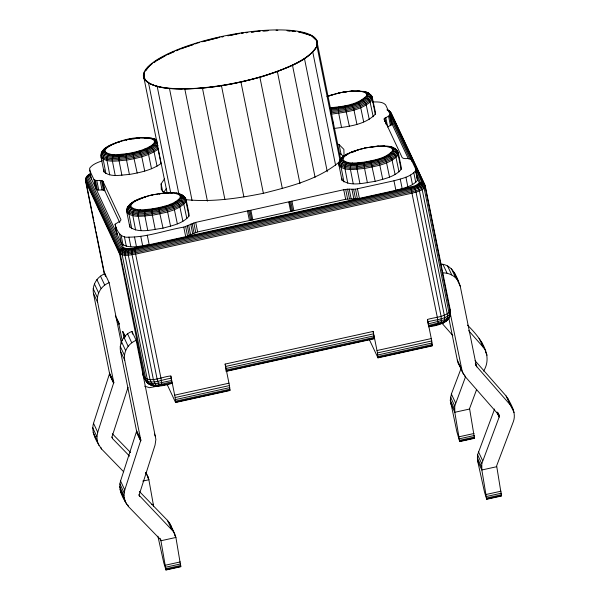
<?xml version="1.0" encoding="UTF-8"?>
<svg xmlns="http://www.w3.org/2000/svg" width="600" height="600" viewBox="0 0 600 600"><rect width="100%" height="100%" fill="white"/><g stroke="black" fill="none" stroke-linecap="round" stroke-linejoin="round"><path stroke-width="0.9" d="M142.41 373.447C145.808 385.77 163.012 376.028 170.85 376.043L171.817 383.37C163.282 386.123 147.705 389.692 144.375 377.64L119.257 252.195L85.613 180.398L85.905 178.08L87.427 175.845L89.873 173.925C87.052 175.38 84.983 178.425 85.688 181.672L104.468 274.8M85.65 179.303L85.688 181.672L119.34 253.47C124.02 256.882 130.65 254.692 135.945 254.048L412.268 193.118C416.775 191.812 422.1 190.928 425.228 187.11L424.853 184.808L391.207 113.002L387.51 109.875L390.48 111.96L425.272 186L450.308 310.178C452.572 322.373 437.228 325.815 428.408 326.79M87.427 175.845L90.383 174.233L87.352 176.07L87.323 176.993L120.968 248.79C124.875 251.632 130.395 249.81 134.805 249.27L411.135 188.34L419.415 185.475L421.935 183.33L421.965 182.415L385.605 104.812C382.305 101.37 376.905 102 372.525 101.948M91.463 179.655L89.602 168.255C92.633 164.085 97.837 162.398 102.502 160.71M416.827 176.887L419.347 183.053L415.478 185.625L410.707 187.058L134.377 247.995L127.05 248.782L123.308 247.605L89.685 175.065M103.98 171.87L101.085 157.538C99.72 147.375 112.815 144.06 120 141.368L120.442 141.45C115.042 143.438 108.72 144.975 105.12 149.835L105.06 151.672C110.782 156.525 119.4 154.163 126.248 153.833C135.382 152.212 144.907 150.21 152.602 144.727L156.12 145.913L157.733 147.975L161.025 163.53C151.8 170.108 140.37 172.507 129.405 174.458C121.192 174.855 110.843 177.69 103.98 171.87L104.055 169.657M115.155 224.16L117.06 234.27L115.155 224.16L120.435 220.935L120.975 219.75L102.945 181.29C100.455 179.19 96.48 181.695 93.983 179.587L89.535 170.1M126.915 209.197L126.922 212.67L129.81 227.002C139.178 233.82 152.43 229.447 163.028 228.165C172.035 225.555 182.692 223.785 188.947 216.157L189.023 213.938L186.135 199.612C179.67 188.243 162.877 193.635 152.438 194.79C143.438 197.325 132.442 199.403 127.177 207.975L126.998 210.458M129.75 204.487L134.167 201.255L146.28 196.583C140.88 198.57 134.558 200.108 130.958 204.96L128.625 205.965L128.558 207.99L126.84 211.395C136.155 218.183 149.333 213.833 159.863 212.558C168.825 209.962 179.422 208.2 185.648 200.618L185.722 198.413L182.16 194.873L176.49 193.2L175.433 193.447L178.62 194.452L180.24 195.923L182.835 196.02L184.995 197.37L184.92 199.538L186.06 201.825L188.947 216.157M129.81 227.002L129.892 224.782M180.24 195.923L180.18 197.767C173.227 205.53 161.767 206.88 152.085 208.965C145.238 209.295 136.613 211.657 130.898 206.805L130.958 204.96M149.385 83.528L144.09 78.705L144.3 72.675L144.09 78.705L167.055 192.593M152.602 144.727L154.343 142.642L154.403 140.797L152.782 139.32L149.595 138.315L151.71 138.165L156.33 139.74C138.938 134.438 118.718 139.493 103.913 149.355L101.34 152.843L101.01 156.27C107.835 162.053 118.125 159.233 126.285 158.843C137.19 156.907 148.553 154.515 157.733 147.975M110.16 145.553L104.708 148.53L102.788 150.833L102.72 152.858C111.308 159.113 123.458 155.1 133.163 153.93C141.42 151.538 151.192 149.91 156.93 142.92L156.975 141.57M184.012 196.553L183.938 198.66C176.002 207.517 162.93 209.055 151.875 211.44C144.06 211.815 134.22 214.515 127.688 208.972L127.762 206.873L130.538 203.663L135.998 200.678M316.733 42.345L316.793 40.62L312.293 36.105L303.683 32.775M341.4 158.73L341.925 157.695L346.35 154.462L352.065 151.762L358.455 149.79C351.21 152.722 337.71 155.4 339.105 165.877L341.993 180.21C351.353 187.028 364.612 182.655 375.202 181.373C384.21 178.762 394.875 176.993 401.13 169.365L401.205 167.153L398.317 152.82C393.548 142.95 379.905 146.602 371.228 146.977L378.015 146.04L384.728 145.995L383.895 145.928M341.993 180.21L342.045 178.733M383.07 146.197L387.607 146.663L390.803 147.66L392.415 149.137L392.355 150.983C385.403 158.738 373.95 160.087 364.26 162.18C357.42 162.502 348.795 164.865 343.072 160.02L343.14 158.175L344.88 156.083L348.173 153.892M330.315 107.752C342.743 106.523 357.315 105.12 366.517 95.85L366.585 94.005L364.965 92.528L361.778 91.53C365.91 90.615 369.615 93.51 372.06 96.495L375.368 112.02L375.293 114.233C364.882 125.01 348.233 126.525 334.08 128.475M366.585 94.005L370.35 94.635L370.282 96.743C360.375 106.988 344.543 108.427 331.08 110.288L331.013 112.852C345.075 110.91 361.635 109.41 371.985 98.692L372.06 96.495L368.505 92.948L362.835 91.282M372.48 97.695L372.405 99.907L375.293 114.233M384.555 121.005L384.225 118.71L389.505 115.485L390.045 114.3L391.957 124.41L387.668 126.975L385.74 117.427M392.415 149.137L396.188 149.767L396.12 151.868C388.185 160.725 375.105 162.27 364.05 164.648C356.243 165.023 346.395 167.722 339.87 162.188L339.938 160.08L342.72 156.87L344.88 156.083M398.317 152.82L398.243 155.04L401.13 169.365M415.582 170.76L415.643 168.915L417.502 180.315C412.29 186.667 403.41 188.153 395.903 190.32L393.975 180.773C401.482 178.597 410.37 177.12 415.582 170.76L417.502 180.315M419.37 182.317L423.143 182.947L424.125 183.757L425.228 187.11L450.435 313.8C444.728 319.778 435.293 319.538 427.897 321.847L428.445 325.462L444.075 321.562L447.908 319.462L449.91 316.252L450.465 312.72M443.303 322.875L446.317 321.105L448.2 318.225M448.778 317.565L448.748 318.457L447.015 320.272M123.683 471.787L101.52 448.965C96.6 441.592 90.847 432.533 93.517 423.293L109.567 373.545L93.465 293.52C91.867 285.188 97.08 276.653 104.933 273.712L109.14 282.69L121.5 343.987M98.873 445.365L97.297 441.188L96.907 436.717L97.725 432.27L113.775 382.522L97.672 302.498C96.075 294.165 101.288 285.63 109.14 282.69M165.99 570L160.778 539.895L128.558 506.662C123.502 499.357 117.75 490.2 120.555 480.99L136.605 431.243L120.502 351.218C118.905 342.885 124.125 334.35 131.97 331.41L136.178 340.388L155.887 439.388L155.055 445.072L139.05 495.217L173.558 531.713L175.913 537.457L180.795 566.737L165.99 570L163.77 562.778L157.89 536.197M125.153 501.472L123.93 495.645L124.762 489.96L140.812 440.22L124.71 360.195C123.113 351.855 128.325 343.327 136.178 340.388M476.662 389.4L469.567 408.585L474.495 438.308L459.69 441.577L456.893 431.827L450.278 400.207L451.388 394.02L460.972 368.745M459.69 441.577L454.808 412.29L454.748 406.043L465.502 376.845M475.065 360.69L506.1 395.963C510.69 403.478 516.803 412.65 513.278 421.822L496.643 465.832L501.533 496.005L486.728 499.268L484.507 492.053L477.638 461.018L477.577 454.763L494.618 409.013M486.728 499.268L481.845 469.987L481.785 463.74L499.147 417.112L499.26 415.785L498 412.95M331.08 110.288L332.175 107.715M126.248 153.833L126.285 158.843L129.405 174.458M131.782 248.468L132.053 254.767L157.087 378.938L158.858 384.803L159.45 385.688L160.41 385.447M152.085 208.965L152.123 213.975L155.243 229.59M338.43 107.047L338.468 112.05L341.58 127.665M364.26 162.18L364.305 167.183L367.418 182.797M126.585 140.317L126.608 139.657L139.462 137.962L150.097 138.33M152.422 195.45L152.438 194.79L145.477 196.748L145.252 197.303M134.377 247.995L160.98 378.225L161.947 385.545L161.708 385.207L171.915 383.032M449.707 308.895L450.27 311.28C444.495 317.347 434.94 317.138 427.44 319.462L431.745 340.95L432.255 345.892L377.978 357.862L377.468 352.92L373.155 331.433L225.127 364.072L229.44 385.567L229.95 390.502L175.672 402.472L175.155 397.537L170.85 376.043M338.76 93.525L338.782 92.865L352.178 90.907L359.678 91.275M364.597 148.657L364.62 147.998L377.722 146.212M373.155 331.433L374.13 338.76L226.095 371.4M128.017 387.375L111.968 436.942L112.627 438.69L129.578 456.143M483.6 371.1C493.95 354.285 478.928 336.525 467.505 325.132M119.415 142.17L119.648 141.615L126.727 139.822M357.428 150.517L358.013 149.708L364.74 148.163L357.66 149.955L351.442 152.1L350.978 152.745L355.013 151.35M164.88 193.222L161.303 189.637L161.123 183.855L164.542 178.8M163.538 192.683L166.47 188.355M197.347 88.418C224.625 86.558 251.587 80.625 277.38 71.617C291.09 65.52 307.59 60.668 316.095 47.377M298.147 31.77L311.13 35.468L316.793 40.62L316.575 47.078C303.975 64.073 281.858 69.465 262.95 76.41C237.517 83.49 211.312 88.725 184.837 88.838M342.593 157.328L344.062 155.16L343.875 149.377L339.112 144.608L337.462 143.962M112.965 144.405L114.795 143.407M138.803 199.53L140.632 198.532M120 154.507L119.153 155.977L118.83 159.645L121.905 175.267M145.83 209.64L144.99 211.103L144.667 214.778L147.735 230.4M129.285 248.737L128.19 251.303L128.303 255.165L153.337 379.343L155.843 385.125L156.953 385.957L159.157 385.582L158.04 385.605M358.013 162.847L357.165 164.317L356.843 167.985L359.918 183.608M144.315 72.255L145.282 71.085M89.235 174.472L88.418 176.25L122.062 248.048C125.587 250.62 130.583 248.97 134.565 248.49L413.73 186.817L418.38 184.965L420.653 183.03L415.935 172.058M157.605 144.127C149.505 152.392 136.905 154.02 126.038 156.308C118.222 156.683 108.382 159.382 101.85 153.847L101.925 151.74L105.12 149.835M158.062 145.627C149.528 153.472 137.13 155.31 126.127 157.538C118.095 157.928 107.977 160.695 101.265 155.01L102.72 152.858L105.06 151.672M340.89 159.345L339.36 161.183L339.022 164.61C348.33 171.39 361.507 167.04 372.045 165.765C381 163.17 391.605 161.407 397.822 153.825L397.897 151.627C395.467 148.575 391.627 145.98 387.607 146.663M343.725 156.322L340.808 159.172L340.733 161.197L339.285 163.35C348.435 170.017 361.395 165.743 371.752 164.483C380.558 161.94 390.982 160.2 397.095 152.745L397.17 150.578L396.188 149.767M133.215 138.637L139.71 137.865M327.165 96.435L338.903 93.037L345.608 91.613L346.17 92.168M87.352 176.07L86.49 176.977L85.867 179.137L119.52 250.935C123.99 254.197 130.32 252.105 135.382 251.49L411.705 190.553L421.2 187.275L424.088 184.815L421.935 183.33L419.347 183.053M128.625 205.965L127.177 207.975L127.102 210.135C136.26 216.81 149.22 212.528 159.57 211.275C168.382 208.725 178.808 206.993 184.92 199.538L182.767 198.053L180.18 197.767M150.998 64.793L148.08 67.088L145.762 70.508L150.405 64.935L152.385 63.615M153.712 62.655L156.375 60.562L168.382 53.992L174.442 51.48L168.105 54.412M339.66 161.663C318.278 179.625 290.183 186.472 263.707 193.23C238.08 198.397 211.71 202.358 185.558 199.62M114.413 154.613L113.01 156.09L112.163 159.773L115.2 175.395M140.25 209.745L138.84 211.222L138 214.905L141.038 230.528M127.05 248.782L125.167 251.362L124.95 255.233L149.985 379.403L151.77 383.73L154.718 386.002L162.045 385.215M352.425 162.96L351.022 164.438L350.175 168.113L353.212 183.735M331.822 94.823L338.903 93.037M153.803 62.677L156.06 61.177M157.56 60.18L164.94 55.883M103.38 150.39L104.933 149.363M158.137 149.205C148.905 155.782 137.483 158.183 126.517 160.132C118.297 160.523 107.955 163.365 101.085 157.538M129.218 205.522L130.77 204.495M115.132 224.715C117.038 231.487 120.863 238.365 128.933 237.142C147.645 237.142 165.502 230.212 183.78 227.123L195.697 222.375L291.923 201.15L343.733 189.727L347.55 189.172L355.507 189.18L393.975 180.773M183.78 227.123L185.708 236.678L197.625 231.923L345.66 199.282L359.377 198.375L357.45 188.82M444.832 321.577L446.287 320.707M109.868 154.155L107.34 156.667L106.74 159.225L109.748 174.84M135.705 209.288L133.178 211.8L132.578 214.35L135.585 229.972M125.235 248.595L122.708 251.115L122.22 254.955L147.262 379.125C147.938 383.543 152.002 386.543 156.39 386.145M347.88 162.495L345.353 165.015L344.76 167.565L347.76 183.18M351.442 152.1L352.808 151.748M441.9 323.528C446.115 322.403 448.342 318.03 447.248 313.853L422.205 189.683L420.382 186.262L417.33 184.77M346.35 154.462L347.197 154.02M139.462 137.962L140.002 137.7M165.3 193.095L172.553 192.788L159.053 193.77L159.825 194.093M377.483 146.303L378.585 146.115M178.163 49.755L175.928 50.79L179.91 49.207M107.677 146.85L111.45 145.102M136.53 200.58L138.045 199.882M345.69 155.19L347.955 154.14M106.68 153.15L103.703 155.528L102.938 158.025L105.922 173.632M132.517 208.282L129.532 210.66L128.775 213.157L131.752 228.765M123.953 248.197L120.975 250.567L120.308 254.355L146.16 380.903L147.547 382.928L151.77 383.73L158.235 383.303L171.653 380.475M344.692 161.49L341.715 163.868L340.95 166.365L343.935 181.98M89.662 175.808L86.453 177.975L120.105 249.772C124.328 252.855 130.305 250.875 135.083 250.298L411.412 189.36L420.382 186.262L422.168 185.078L423.105 183.945L423.143 182.947L389.498 111.142M130.898 206.805L128.558 207.99C137.145 214.245 149.288 210.233 159 209.055C167.257 206.67 177.03 205.042 182.767 198.053L182.835 196.02L181.058 194.4L178.62 194.452M343.072 160.02L340.733 161.197C349.32 167.453 361.47 163.44 371.183 162.27C379.44 159.877 389.213 158.25 394.942 151.26L395.018 149.227L393.232 147.608L388.673 146.415M123.308 247.605L120.105 249.772L119.257 252.195C123.885 255.57 130.44 253.403 135.675 252.772L411.998 191.835L419.077 189.712L423.78 187.14L424.815 185.895L424.125 183.757M194.79 44.01L197.153 43.193M327.082 96.337L332.625 94.657L327.78 96.337M145.05 137.858L150.66 138.067L155.22 139.267L156.998 140.887L154.403 140.797M353.303 91.403L351.645 91.17L358.89 90.87M343.14 158.175L341.895 158.52L341.827 160.462C350.04 166.44 361.657 162.608 370.935 161.483C378.832 159.195 388.178 157.642 393.66 150.96L393.728 149.017L392.025 147.465L390.803 147.66M197.94 42.922L199.38 42.547M202.95 41.625L219.93 37.23L201.877 41.797M156.42 385.673L155.01 386.002L151.627 385.41L148.627 383.76L146.663 382.125L145.095 378.788M171.308 378.428C163.59 378.382 146.58 388.072 143.257 375.87M225.817 367.822L225.585 366.457L373.612 333.817M373.957 335.865L225.93 368.505L226.192 371.062L374.228 338.423M428.243 323.895L444.63 319.763L448.965 317.392L449.408 315.03L424.185 188.363L422.168 185.078L418.65 183.892M171.863 382.05C164.565 382.718 155.67 387.668 148.627 383.76M226.14 370.08L374.168 337.433M428.505 326.452L443.145 322.845L444.075 321.562L444.757 317.572L419.43 190.965L417.87 187.425L415.478 185.625M166.14 384.382L149.587 387.69L144.667 386.19M428.827 326.452L438.405 324.337M174.697 395.153L228.983 383.183M377.01 350.535L431.287 338.565M175.155 397.537L229.44 385.567M377.468 352.92L431.745 340.95M175.5 399.585L229.778 387.615M377.812 354.968L432.09 342.998M175.71 401.153L229.987 389.183M378.022 356.535L432.3 344.565M167.01 384.188L175.425 402.135L177.233 401.737M399.442 352.733L403.065 351.938M175.77 402.143L230.048 390.173M378.075 357.525L432.353 345.555M142.778 481.103L148.875 479.76L153.608 506.228M469.612 409.028L454.808 412.29L450.6 403.32M151.53 504.615L153.27 504.225M459.202 436.763L474.007 433.5M459.54 438.765L474.338 435.502M459.735 440.295L474.54 437.033M459.442 441.24L462.06 440.662M463.8 440.272L467.28 439.507M459.787 441.255L474.592 437.993M496.65 466.725L481.845 469.987L477.638 461.018M165.502 565.185L180.308 561.923M486.24 494.46L501.045 491.19M165.84 567.188L180.645 563.925M486.577 496.463L501.375 493.192M166.042 568.725L180.84 565.455M486.772 497.993L501.577 494.73M166.087 569.678L180.892 566.415M486.825 498.952L501.63 495.683M106.86 147.743L105.712 147.983L103.882 150.18L103.815 152.123C112.02 158.1 123.637 154.267 132.922 153.142C140.82 150.855 150.165 149.303 155.648 142.613L155.715 140.678L154.012 139.125L152.782 139.32M132.697 202.875L131.55 203.115L129.72 205.312L129.653 207.255C137.858 213.233 149.475 209.392 158.76 208.275C166.657 205.987 176.002 204.435 181.485 197.745L181.553 195.81L179.85 194.257M227.895 35.723L229.665 35.392M231.435 35.055L239.407 33.555M227.888 35.767L233.19 34.793M234.96 34.47L236.73 34.148M242.632 33.06L241.147 33.338L243.66 33.023M338.737 93.03L345.87 91.725M126.555 139.822L133.695 138.517L133.988 138.96M364.567 148.163L371.707 146.858L372.007 147.3M152.392 194.955L159.532 193.642M119.58 234.21L121.507 243.757C129.308 249.442 140.355 245.798 149.183 244.725L147.255 235.178M364.965 92.528L367.395 92.475L369.18 94.102L369.105 96.127C359.565 106.005 344.303 107.392 331.335 109.185M154.042 385.702L155.678 385.44M246.18 32.715L247.853 32.505L246.112 32.693M251.377 32.062L254.025 31.733M255.788 31.515L260.077 31.102M251.55 32.108L254.325 31.807M257.093 31.508L259.868 31.215M262.65 30.915L268.103 30.645L263.535 30.915M345.397 91.845L352.748 90.983M330.975 111.54C344.805 109.627 361.08 108.15 371.265 97.613L371.34 95.453L370.35 94.635M331.192 114.15C345.337 112.192 361.995 110.677 372.405 99.907L370.282 96.743L366.517 95.85M161.25 193.462L165.547 192.998M150.142 83.82C164.34 89.985 180.375 89.258 195.525 88.508M182.19 88.89C169.215 88.433 153.502 89.123 144.09 78.705M330.022 108.337C342.998 106.988 358.23 105.532 367.822 95.828L367.89 93.885L366.188 92.332M144.083 137.708L147.502 138.067M154.343 142.642L156.93 142.92M392.355 150.983L396.12 151.868L398.243 155.04C389.895 164.347 376.147 165.968 364.53 168.472C356.317 168.863 345.968 171.705 339.105 165.877L339.097 162.405M93.983 179.587L95.91 189.142C98.407 191.243 102.375 188.738 104.873 190.837L119.767 222.615M276.06 30.247L277.822 30.315M440.393 264.097C452.205 264.195 457.08 276.75 460.245 286.2L476.415 366.21L510.308 404.94L513.263 409.785M442.11 272.918C448.725 272.498 455.31 275.835 458.603 281.647M364.778 97.935L368.295 99.127L369.907 101.19L373.207 116.738M390.615 153.067L394.132 154.252L395.745 156.315L399.037 171.87M178.44 199.86L181.95 201.045L183.57 203.108L186.863 218.663M176.49 193.2L178.523 193.725M289.8 30.915L287.002 30.63L295.5 31.447M292.59 31.2L295.388 31.485M358.058 90.795L364.868 91.808M357.233 91.065L362.272 91.545M385.515 146.407L388.11 146.678M170.887 192.99L175.928 193.462M298.86 31.995L302.918 32.648M361.478 100.132L363.562 100.837L365.978 103.8L369.248 119.37M387.315 155.265L389.4 155.97L391.808 158.933L395.085 174.502M149.303 146.917L151.387 147.63L153.795 150.593L157.065 166.163M175.14 202.05L177.225 202.763L179.632 205.725L182.903 221.295M439.29 323.947L440.888 323.625L441.353 322.5L441.075 316.312L416.04 192.135L414.81 188.483L413.22 186.405M365.7 92.543L369.435 93.72M386.895 109.808L389.55 111.12L391.62 114.203M387.728 110.542L389.55 111.12M393.78 148.38L395.272 148.852M181.597 195.173L183.097 195.645M356.85 102.278L358.47 103.2L360.45 106.365L363.69 121.942M382.68 157.41L384.308 158.333L386.28 161.498L389.52 177.075M144.667 149.07L146.295 149.993L148.267 153.15L151.507 168.735M170.505 204.195L172.125 205.118L174.105 208.282L177.345 223.868M339.382 153.517L341.04 154.155L343.425 156.54M351.195 104.227L353.707 108.69L356.91 124.29M377.032 159.36L379.545 163.822L382.74 179.422M139.02 151.02L141.525 155.483L144.727 171.083M164.858 206.153L167.363 210.615L170.565 226.208M184.845 198.435L186.135 199.612L186.06 201.825C177.72 211.132 163.972 212.76 152.347 215.265C144.135 215.655 133.785 218.49 126.922 212.67M112.335 433.748L130.583 452.535M139.373 491.445L167.4 520.305L169.35 522.735L175.012 534.472M468.668 330.645L483.27 347.243L485.737 350.97M441.87 323.115L452.827 335.565M450.217 313.118L462.3 371.82L465.263 376.665L499.147 415.395M145.545 472.8L147.975 476.775L148.875 479.76L147.727 477.308M120.945 492.495L123.375 496.47M460.627 367.118L458.1 362.843L457.298 360.105L448.785 317.903M94.665 436.388L95.73 437.827M438.03 324.27L438.278 324.615L437.303 317.288L410.707 187.058M377.978 357.862L369.112 339.127M124.028 337.853L122.745 331.485L124.545 335.272M507.787 398.265L509.857 403.545M390.202 117.157L409.995 159.39M391.972 123.855L408.42 158.947M384.21 119.265L402.232 157.725C404.73 159.833 408.697 157.328 411.195 159.428L411.548 161.167M456.81 278.858L460.245 286.2M451.485 268.793L455.685 277.77M447.54 265.905L451.748 274.882M510.24 404.362L514.065 412.522M485.572 351.96L487.103 355.222M479.062 338.272L483.27 347.243M506.1 395.963L510.308 404.94M442.89 264.248L447.097 273.218M475.312 363.638L476.842 366.9M475.455 364.125L476.595 366.577M497.963 413.07L499.26 415.785M497.4 412.147L499.312 416.228M497.362 412.597L499.268 416.678M496.853 412.222L499.147 417.112M464.498 375.03L465.263 376.665M457.298 360.105L461.498 369.082M458.1 362.843L463.567 374.37M451.388 394.02L455.595 402.99M478.425 451.71L482.632 460.688M450.54 397.072L454.748 406.043M477.577 454.763L481.785 463.74M450.278 400.207L454.485 409.178M477.315 457.905L481.522 466.875M100.493 276.097L104.7 285.067M127.53 333.788L131.738 342.765M116.917 318.66L119.265 323.663M115.373 315.75L119.093 324.105M122.745 331.485L125.055 336.405M116.25 318.24L118.98 324.075M123.578 333.885L125.115 337.163M96.877 279.577L101.085 288.555M123.915 337.275L128.123 346.252M94.387 283.882L98.587 292.86M121.425 341.58L125.625 350.558M93.218 288.66L97.425 297.638M120.255 346.358L124.462 355.327M93.465 293.52L97.672 302.498M120.502 351.218L124.71 360.195M154.417 434.1L155.565 436.545M109.523 373.14L113.73 382.118M136.56 430.838L140.767 439.815M109.567 373.545L113.775 382.522M136.605 431.243L140.812 440.22M109.545 373.957L113.745 382.935M136.583 431.655L140.782 440.625M109.448 374.362L113.655 383.332M136.485 432.053L140.692 441.03M146.062 472.695L147.975 476.775M145.755 472.388L146.52 474.015M169.35 522.735L173.558 531.713M174.765 535.005L175.913 537.457L161.108 540.72L159.968 538.268M167.4 520.305L171.6 529.275M111.863 437.062L112.627 438.69M138.9 494.76L139.665 496.388M93.517 423.293L97.725 432.27M120.555 480.99L124.762 489.96M119.895 483.803L124.102 492.78M92.7 427.74L96.907 436.717M119.722 486.668L123.93 495.645M100.755 447.338L101.52 448.965M127.792 505.028L128.558 506.662M120.045 489.51L124.252 498.487M93.09 432.21L97.297 441.188M122.4 495.255L126.608 504.225M370.748 160.988L375.202 181.373M344.918 105.855L349.365 126.24M158.572 207.78L163.028 228.165M132.735 152.648L137.19 173.032M454.395 272.67L456.045 277.222M390.248 112.132L390.653 113.317M481.53 341.993L482.895 346.252M170.805 525.495L171.705 528.48M413.842 172.852L415.763 182.4M410.543 175.042L412.47 184.597M405.908 177.188L407.835 186.743M390.03 114.855L391.957 124.41M389.505 115.485L391.433 125.032M388.515 116.137L390.442 125.692M400.26 179.145L402.188 188.692M384.75 118.087L385.972 124.163M384.225 118.71L384.75 121.32M355.507 189.18L357.428 198.735M353.632 189.382L355.553 198.93M351.952 189.413L353.88 198.968M349.23 189.135L351.157 198.69M339.112 144.608L341.04 154.155M347.55 189.172L349.478 198.72M316.793 40.62L340.868 160.02M332.64 121.312L333 123.105M316.965 46.095L340.118 160.898M345.675 189.368L347.603 198.923M343.733 189.727L345.66 199.282M312.803 52.245L335.58 165.21M304.507 58.762L327.285 171.735M292.5 65.332L315.097 177.382M277.38 71.617L299.978 183.667M291.923 201.15L293.843 210.705M290.76 201.45L292.688 210.998M289.702 201.803L291.63 211.358M288.803 202.192L290.73 211.748M259.905 77.302L282.315 188.43M240.96 82.102L263.362 193.23M250.928 210.548L252.847 220.095M249.862 210.585L251.79 220.14M248.708 210.72L250.627 220.275M247.507 210.945L249.435 220.5M221.475 85.778L243.885 196.905M202.447 88.14L224.858 199.275M184.822 89.078L207.42 201.127M169.485 88.545L192.075 200.587M195.697 222.375L197.625 231.923M193.815 222.862L195.743 232.41M192.12 223.447L194.048 232.995M190.733 224.093L192.653 233.64M188.752 225.405L190.672 234.96M187.358 226.05L189.285 235.597M185.663 226.635L187.59 236.183M157.208 86.558L178.868 194.01M148.597 83.22L170.632 192.517M143.917 73.238L144.285 75.075M145.028 78.75L145.395 80.588M161.123 183.855L162.697 191.67M140.767 236.37L142.695 245.917M134.52 237.038L136.447 246.593M128.933 237.142L130.86 246.697M124.387 236.685L126.315 246.233M121.2 235.68L123.127 245.235M102.945 181.29L104.873 190.837M102.465 180.847L104.392 190.403M101.505 180.547L103.433 190.095M131.97 331.41L132.525 334.147M100.14 180.405L102.067 189.96M96.788 180.472L98.715 190.028M95.43 180.33L97.358 189.885M94.47 180.03L96.398 189.585M118.538 322.507L122.205 340.702M104.933 273.712L105.488 276.45M85.725 180.562L91.433 208.868M91.8 210.69L93.825 220.733M94.2 222.562L95.67 229.868M96.038 231.69L104.692 274.605M427.44 319.462L427.897 321.847M225.127 364.072L225.585 366.457M183.502 47.715L180.69 48.885L193.222 44.55L183.502 47.715M223.47 36.562L221.7 36.892L223.462 36.578M176.752 88.665A88.605 24.128 -11.4 0 0 316.507 46.748A88.605 24.128 -11.4 0 0 197.873 42.585A88.605 24.128 -11.4 0 0 176.752 88.665"/></g></svg>
